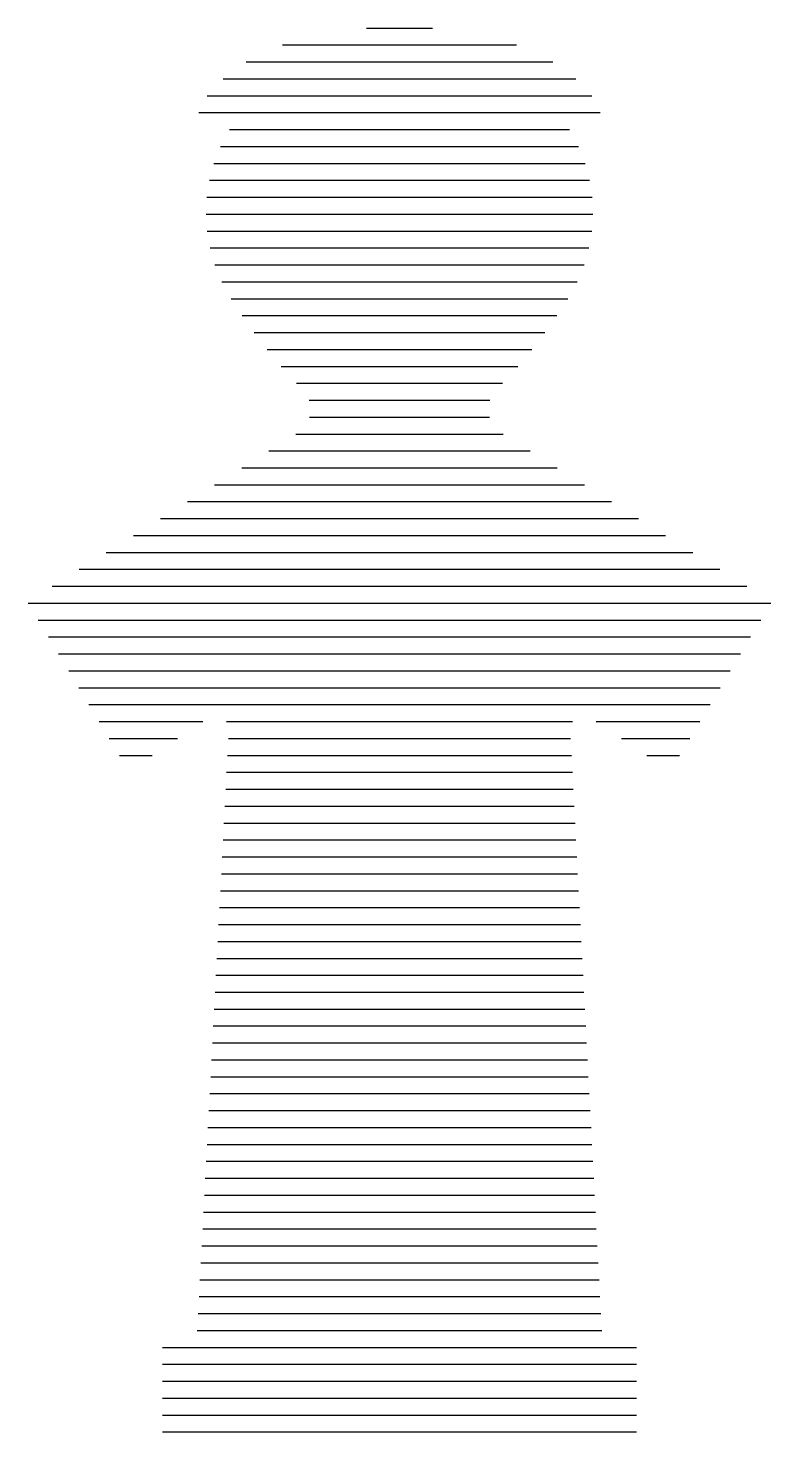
# Paper-space layout 'Layout1' of a CAD drawing. Extents: x 57.3 to 62.7, y 14.1 to 24.5.
import ezdxf

# ---------------------------------------------------------------- set-up
doc = ezdxf.new("R2010")
doc.units = 0
doc.layers.get('0').update_dxf_attribs({"linetype": 'CONTINUOUS'})
doc.layers.add('ROOD', color=1, linetype='CONTINUOUS')

# ---------------------------------------------------------------- blocks, each defined once
blk = doc.blocks.new('*X')
at = {"color": 0}
for p, q in [((59.756, 24.5), (60.244, 24.5)), ((59.136, 24.375), (60.864, 24.375)), ((58.866, 24.25), (61.134, 24.25)), ((58.698, 24.125), (61.302, 24.125)), ((58.58, 24), (61.42, 24)), ((58.517, 23.875), (61.483, 23.875)), ((58.744, 23.75), (61.256, 23.75)), ((58.678, 23.625), (61.322, 23.625)), ((58.629, 23.5), (61.371, 23.5)), ((58.596, 23.375), (61.404, 23.375)), ((58.577, 23.25), (61.423, 23.25)), ((58.572, 23.125), (61.428, 23.125)), ((58.579, 23), (61.421, 23)), ((58.6, 22.875), (61.4, 22.875)), ((58.636, 22.75), (61.364, 22.75)), ((58.687, 22.625), (61.313, 22.625)), ((58.756, 22.5), (61.244, 22.5)), ((58.838, 22.375), (61.162, 22.375)), ((58.926, 22.25), (61.074, 22.25)), ((59.022, 22.125), (60.978, 22.125)), ((59.126, 22), (60.874, 22)), ((59.239, 21.875), (60.761, 21.875)), ((59.333, 21.75), (60.667, 21.75)), ((59.336, 21.625), (60.664, 21.625)), ((59.234, 21.5), (60.766, 21.5)), ((59.034, 21.375), (60.966, 21.375)), ((58.834, 21.25), (61.166, 21.25)), ((58.634, 21.125), (61.366, 21.125)), ((58.434, 21), (61.566, 21)), ((58.234, 20.875), (61.766, 20.875)), ((58.034, 20.75), (61.966, 20.75)), ((57.834, 20.625), (62.166, 20.625)), ((57.634, 20.5), (57.689, 20.5)), ((57.689, 20.5), (62.311, 20.5)), ((62.311, 20.5), (62.366, 20.5)), ((57.434, 20.375), (57.764, 20.375)), ((57.764, 20.375), (62.236, 20.375)), ((62.236, 20.375), (62.566, 20.375)), ((57.256, 20.25), (57.839, 20.25)), ((57.839, 20.25), (62.161, 20.25)), ((62.161, 20.25), (62.744, 20.25)), ((57.331, 20.125), (57.914, 20.125)), ((57.914, 20.125), (62.086, 20.125)), ((62.086, 20.125), (62.669, 20.125)), ((57.406, 20), (57.989, 20)), ((57.989, 20), (62.011, 20)), ((62.011, 20), (62.594, 20)), ((57.481, 19.875), (58.064, 19.875)), ((58.064, 19.875), (61.936, 19.875)), ((61.936, 19.875), (62.519, 19.875)), ((57.556, 19.75), (58.139, 19.75)), ((58.139, 19.75), (61.861, 19.75)), ((61.861, 19.75), (62.444, 19.75)), ((57.631, 19.625), (58.214, 19.625)), ((58.214, 19.625), (61.786, 19.625)), ((61.786, 19.625), (62.369, 19.625)), ((57.706, 19.5), (58.289, 19.5)), ((58.289, 19.5), (61.711, 19.5)), ((61.711, 19.5), (62.294, 19.5)), ((57.781, 19.375), (58.364, 19.375)), ((58.364, 19.375), (58.547, 19.375)), ((58.721, 19.375), (61.279, 19.375)), ((61.453, 19.375), (61.636, 19.375)), ((61.636, 19.375), (62.219, 19.375)), ((57.856, 19.25), (58.36, 19.25)), ((58.736, 19.25), (61.264, 19.25)), ((61.64, 19.25), (62.144, 19.25)), ((57.931, 19.125), (58.172, 19.125)), ((58.73, 19.125), (61.27, 19.125)), ((61.828, 19.125), (62.069, 19.125)), ((58.723, 19), (61.277, 19)), ((58.717, 18.875), (61.283, 18.875)), ((58.71, 18.75), (61.29, 18.75)), ((58.703, 18.625), (61.297, 18.625)), ((58.697, 18.5), (61.303, 18.5)), ((58.69, 18.375), (61.31, 18.375)), ((58.684, 18.25), (61.316, 18.25)), ((58.677, 18.125), (61.323, 18.125)), ((58.671, 18), (61.329, 18)), ((58.664, 17.875), (61.336, 17.875)), ((58.657, 17.75), (61.343, 17.75)), ((58.651, 17.625), (61.349, 17.625)), ((58.644, 17.5), (61.356, 17.5)), ((58.638, 17.375), (61.362, 17.375)), ((58.631, 17.25), (61.369, 17.25)), ((58.624, 17.125), (61.376, 17.125)), ((58.618, 17), (61.382, 17)), ((58.611, 16.875), (61.389, 16.875)), ((58.605, 16.75), (61.395, 16.75)), ((58.598, 16.625), (61.402, 16.625)), ((58.592, 16.5), (61.408, 16.5)), ((58.585, 16.375), (61.415, 16.375)), ((58.578, 16.25), (61.422, 16.25)), ((58.572, 16.125), (61.428, 16.125)), ((58.565, 16), (61.435, 16)), ((58.559, 15.875), (61.441, 15.875)), ((58.552, 15.75), (61.448, 15.75)), ((58.546, 15.625), (61.454, 15.625)), ((58.539, 15.5), (61.461, 15.5)), ((58.532, 15.375), (61.468, 15.375)), ((58.526, 15.25), (61.474, 15.25)), ((58.519, 15.125), (61.481, 15.125)), ((58.513, 15), (61.487, 15)), ((58.506, 14.875), (61.494, 14.875)), ((58.25, 14.75), (61.75, 14.75)), ((58.25, 14.625), (61.75, 14.625)), ((58.25, 14.5), (61.75, 14.5)), ((58.25, 14.375), (61.75, 14.375)), ((58.25, 14.25), (61.75, 14.25)), ((58.25, 14.125), (61.75, 14.125))]:
    blk.add_line(p, q, dxfattribs=at)

psp = doc.layouts.get("Layout1")

# ---------------------------------------------------------------- block references
at = {"layer": 'ROOD', "color": 0}
psp.add_blockref('*X', (0, 0), dxfattribs=at)

doc.saveas('drawing.dxf')
